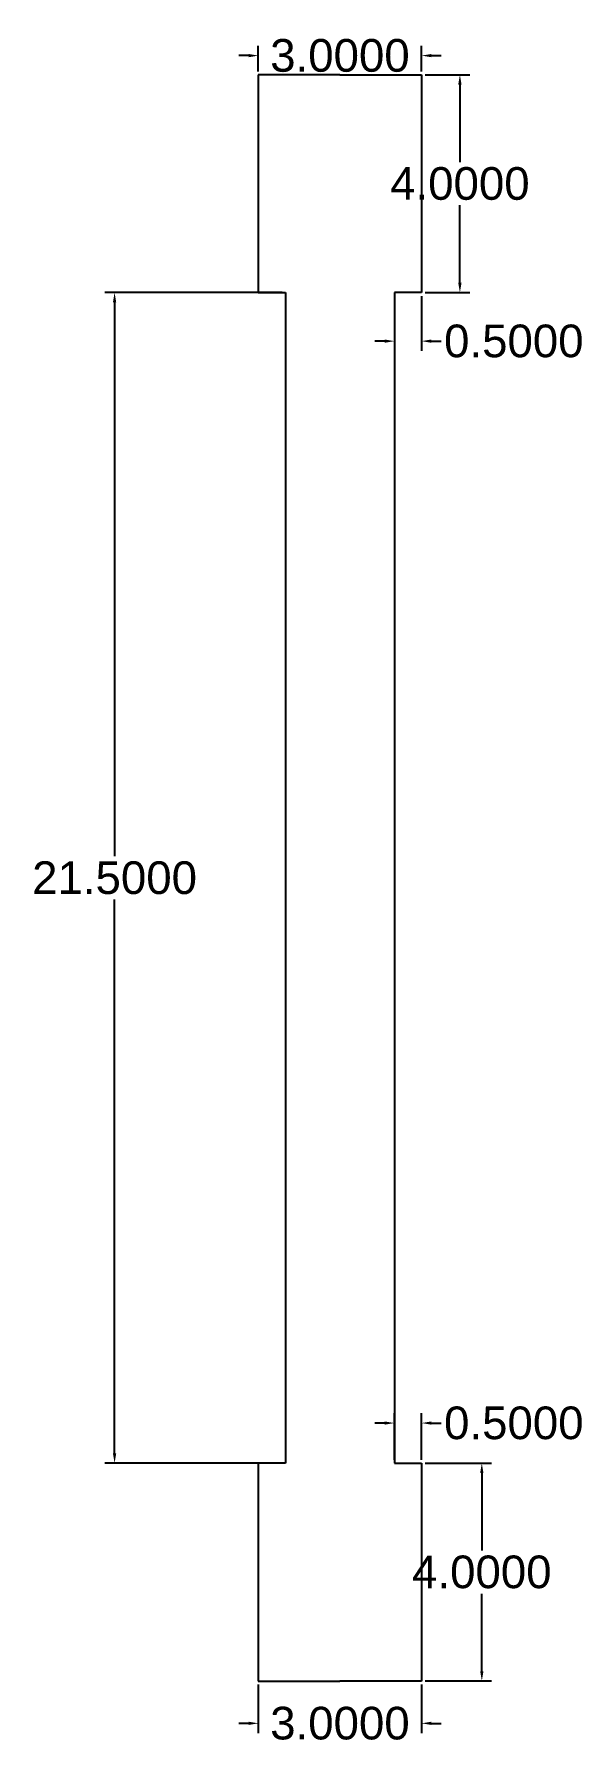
# Model space of a CAD drawing. Header units: inches. Extents: x 8.1 to 18.2, y 4.5 to 35.9.
import ezdxf

# ---------------------------------------------------------------- set-up
doc = ezdxf.new("R2010")
doc.units = ezdxf.units.IN
doc.header["$MEASUREMENT"] = 0
doc.layers.add('Locking block pin', color=191, linetype='Continuous')
doc.layers.add('Measurements', color=9, linetype='Continuous')
doc.styles.get("Standard").update_dxf_attribs({"font": 'arial.ttf'})
doc.dimstyles.get("Standard").update_dxf_attribs({"dimtxt": 0.6, "dimasz": 0.18, "dimexe": 0.18, "dimexo": 0.0625, "dimgap": 0.09, "dimtad": 0, "dimtih": 1, "dimtoh": 1, "dimdec": 4, "dimzin": 0, "dimdsep": 46, "dimtxsty": 'Standard', "dimcen": 0.09, "dimadec": 0, "dimazin": 0, "dimtfac": 1, "dimtdec": 4, "dimtofl": 0, "dimtmove": 0, "dimatfit": 3, "dimfxl": 1, "dimtolj": 1, "dimtzin": 0, "dimarcsym": 0})

# ---------------------------------------------------------------- blocks, each defined once
blk = doc.blocks.new('*D1')
at = {"layer": 'Defpoints', "color": 0, "transparency": 16777216}
for p in [(12.225, 5.688, 2.552), (15.225, 5.688, 2.552), (15.225, 4.91)]:
    blk.add_point(p, dxfattribs=at)
at = {"layer": 'Measurements', "color": 0, "lineweight": -2, "transparency": 16777216}
for p, q in [((12.225, 5.625), (12.225, 4.73)), ((15.225, 5.625), (15.225, 4.73)), ((12.045, 4.91), (11.865, 4.91)), ((15.405, 4.91), (15.585, 4.91))]:
    blk.add_line(p, q, dxfattribs=at)
at = {"layer": 'Measurements', "color": 0, "transparency": 16777216}
for points in [[(12.045, 4.94), (12.045, 4.88), (12.225, 4.91)], [(15.405, 4.94), (15.405, 4.88), (15.225, 4.91)]]:
    blk.add_solid(points, dxfattribs=at)
at = {"layer": 'Measurements', "color": 0, "transparency": 16777216, "insert": (13.725, 4.91), "char_height": 0.6, "attachment_point": 5}
blk.add_mtext('\\A1;3.0000', dxfattribs=at)
blk = doc.blocks.new('*D2')
at = {"layer": 'Defpoints', "color": 0, "transparency": 16777216}
for p in [(15.225, 9.688, 2.552), (15.225, 5.688, 2.552), (16.332, 5.688)]:
    blk.add_point(p, dxfattribs=at)
at = {"layer": 'Measurements', "color": 0, "lineweight": -2, "transparency": 16777216}
for p, q in [((15.288, 9.688), (16.512, 9.688)), ((16.332, 9.508), (16.332, 8.084)), ((16.332, 5.868), (16.332, 7.291)), ((15.288, 5.688), (16.512, 5.688))]:
    blk.add_line(p, q, dxfattribs=at)
at = {"layer": 'Measurements', "color": 0, "transparency": 16777216}
for points in [[(16.302, 9.508), (16.362, 9.508), (16.332, 9.688)], [(16.302, 5.868), (16.362, 5.868), (16.332, 5.688)]]:
    blk.add_solid(points, dxfattribs=at)
at = {"layer": 'Measurements', "color": 0, "transparency": 16777216, "insert": (16.332, 7.688), "char_height": 0.6, "attachment_point": 5}
blk.add_mtext('\\A1;4.0000', dxfattribs=at)
blk = doc.blocks.new('*D3')
at = {"layer": 'Defpoints', "color": 0, "transparency": 16777216}
for p in [(15.225, 10.425), (14.725, 9.688, 2.552), (15.225, 9.688, 2.552)]:
    blk.add_point(p, dxfattribs=at)
at = {"layer": 'Measurements', "color": 0, "lineweight": -2, "transparency": 16777216}
for p, q in [((14.545, 10.425), (14.365, 10.425)), ((14.725, 9.75), (14.725, 10.605)), ((15.225, 9.75), (15.225, 10.605)), ((15.405, 10.425), (15.585, 10.425))]:
    blk.add_line(p, q, dxfattribs=at)
at = {"layer": 'Measurements', "color": 0, "transparency": 16777216}
for points in [[(14.545, 10.455), (14.545, 10.395), (14.725, 10.425)], [(15.405, 10.455), (15.405, 10.395), (15.225, 10.425)]]:
    blk.add_solid(points, dxfattribs=at)
at = {"layer": 'Measurements', "color": 0, "transparency": 16777216, "insert": (16.92, 10.425), "char_height": 0.6, "attachment_point": 5}
blk.add_mtext('\\A1;0.5000', dxfattribs=at)
blk = doc.blocks.new('*D4')
at = {"layer": 'Defpoints', "color": 0, "transparency": 16777216}
for p in [(9.584, 31.188), (12.725, 31.188, 2.552), (12.725, 9.688, 2.552)]:
    blk.add_point(p, dxfattribs=at)
at = {"layer": 'Measurements', "color": 0, "lineweight": -2, "transparency": 16777216}
for p, q in [((12.663, 31.188), (9.404, 31.188)), ((9.584, 31.008), (9.584, 20.834)), ((9.584, 9.868), (9.584, 20.041)), ((12.663, 9.688), (9.404, 9.688))]:
    blk.add_line(p, q, dxfattribs=at)
at = {"layer": 'Measurements', "color": 0, "transparency": 16777216}
for points in [[(9.554, 31.008), (9.614, 31.008), (9.584, 31.188)], [(9.554, 9.868), (9.614, 9.868), (9.584, 9.688)]]:
    blk.add_solid(points, dxfattribs=at)
at = {"layer": 'Measurements', "color": 0, "transparency": 16777216, "insert": (9.584, 20.438), "char_height": 0.6, "attachment_point": 5}
blk.add_mtext('\\A1;21.5000', dxfattribs=at)
blk = doc.blocks.new('*D5')
at = {"layer": 'Defpoints', "color": 0, "transparency": 16777216}
for p in [(14.725, 31.188, 2.552), (15.225, 31.188, 2.552), (15.225, 30.296)]:
    blk.add_point(p, dxfattribs=at)
at = {"layer": 'Measurements', "color": 0, "lineweight": -2, "transparency": 16777216}
for p, q in [((14.725, 31.125), (14.725, 30.116)), ((15.225, 31.125), (15.225, 30.116)), ((14.545, 30.296), (14.365, 30.296)), ((15.405, 30.296), (15.585, 30.296))]:
    blk.add_line(p, q, dxfattribs=at)
at = {"layer": 'Measurements', "color": 0, "transparency": 16777216}
for points in [[(14.545, 30.326), (14.545, 30.266), (14.725, 30.296)], [(15.405, 30.326), (15.405, 30.266), (15.225, 30.296)]]:
    blk.add_solid(points, dxfattribs=at)
at = {"layer": 'Measurements', "color": 0, "transparency": 16777216, "insert": (16.92, 30.296), "char_height": 0.6, "attachment_point": 5}
blk.add_mtext('\\A1;0.5000', dxfattribs=at)
blk = doc.blocks.new('*D6')
at = {"layer": 'Defpoints', "color": 0, "transparency": 16777216}
for p in [(15.225, 35.188, 2.552), (15.225, 31.188, 2.552), (15.929, 31.188)]:
    blk.add_point(p, dxfattribs=at)
at = {"layer": 'Measurements', "color": 0, "lineweight": -2, "transparency": 16777216}
for p, q in [((15.288, 35.188), (16.109, 35.188)), ((15.929, 35.008), (15.929, 33.584)), ((15.929, 31.368), (15.929, 32.791)), ((15.288, 31.188), (16.109, 31.188))]:
    blk.add_line(p, q, dxfattribs=at)
at = {"layer": 'Measurements', "color": 0, "transparency": 16777216}
for points in [[(15.899, 35.008), (15.959, 35.008), (15.929, 35.188)], [(15.899, 31.368), (15.959, 31.368), (15.929, 31.188)]]:
    blk.add_solid(points, dxfattribs=at)
at = {"layer": 'Measurements', "color": 0, "transparency": 16777216, "insert": (15.929, 33.188), "char_height": 0.6, "attachment_point": 5}
blk.add_mtext('\\A1;4.0000', dxfattribs=at)
blk = doc.blocks.new('*D7')
at = {"layer": 'Defpoints', "color": 0, "transparency": 16777216}
for p in [(15.225, 35.54), (12.225, 35.188, 2.552), (15.225, 35.188, 2.552)]:
    blk.add_point(p, dxfattribs=at)
at = {"layer": 'Measurements', "color": 0, "lineweight": -2, "transparency": 16777216}
for p, q in [((12.045, 35.54), (11.865, 35.54)), ((12.225, 35.25), (12.225, 35.72)), ((15.225, 35.25), (15.225, 35.72)), ((15.405, 35.54), (15.585, 35.54))]:
    blk.add_line(p, q, dxfattribs=at)
at = {"layer": 'Measurements', "color": 0, "transparency": 16777216}
for points in [[(12.045, 35.57), (12.045, 35.51), (12.225, 35.54)], [(15.405, 35.57), (15.405, 35.51), (15.225, 35.54)]]:
    blk.add_solid(points, dxfattribs=at)
at = {"layer": 'Measurements', "color": 0, "transparency": 16777216, "insert": (13.725, 35.54), "char_height": 0.6, "attachment_point": 5}
blk.add_mtext('\\A1;3.0000', dxfattribs=at)

msp = doc.modelspace()

# ---------------------------------------------------------------- linework, layer by layer
at = {"layer": 'Locking block pin'}
for p, q in [((13.72521, 35.1875, 2.55199), (12.22521, 35.1875, 2.55199)), ((12.22521, 35.1875, 2.55199), (12.22521, 31.1875, 2.55199)), ((13.72521, 35.1875, 2.55199), (15.22521, 35.1875, 2.55199)), ((15.22521, 35.1875, 2.55199), (15.22521, 31.1875, 2.55199)), ((12.22521, 31.1875, 2.55199), (12.72521, 31.1875, 2.55199)), ((12.72521, 31.1875, 2.55199), (12.72521, 9.6875, 2.55199)), ((15.22521, 31.1875, 2.55199), (14.72521, 31.1875, 2.55199)), ((14.72521, 31.1875, 2.55199), (14.72521, 9.6875, 2.55199)), ((12.72521, 9.6875, 2.55199), (12.22521, 9.6875, 2.55199)), ((12.22521, 9.6875, 2.55199), (12.22521, 5.6875, 2.55199)), ((14.72521, 9.6875, 2.55199), (15.22521, 9.6875, 2.55199)), ((15.22521, 9.6875, 2.55199), (15.22521, 5.6875, 2.55199)), ((12.22521, 5.6875, 2.55199), (13.72521, 5.6875, 2.55199)), ((15.22521, 5.6875, 2.55199), (13.72521, 5.6875, 2.55199))]:
    msp.add_line(p, q, dxfattribs=at)

# ---------------------------------------------------------------- dimensions: what is measured, and where the dimension line sits
at = {"layer": 'Measurements'}
for base, p1, p2, picture, middle in [((15.22521, 35.53952), (12.22521, 35.1875, 2.55199), (15.22521, 35.1875, 2.55199), '*D7', (13.72521, 35.53952)), ((15.22521, 30.29563), (14.72521, 31.1875, 2.55199), (15.22521, 31.1875, 2.55199), '*D5', (16.91962, 30.29563)), ((15.22521, 10.42452), (14.72521, 9.6875, 2.55199), (15.22521, 9.6875, 2.55199), '*D3', (16.91962, 10.42452)), ((15.22521, 4.90982), (12.22521, 5.6875, 2.55199), (15.22521, 5.6875, 2.55199), '*D1', (13.72521, 4.90982))]:
    dim = msp.add_linear_dim(base=base, p1=p1, p2=p2, dimstyle='Standard', dxfattribs=at)
    dim.commit()
    dim.dimension.update_dxf_attribs({"geometry": picture, "text_midpoint": middle})
for base, p1, p2, picture, middle in [((15.9294, 31.1875), (15.22521, 35.1875, 2.55199), (15.22521, 31.1875, 2.55199), '*D6', (15.9294, 33.1875)), ((9.58383, 31.1875), (12.72521, 9.6875, 2.55199), (12.72521, 31.1875, 2.55199), '*D4', (9.58383, 20.4375)), ((16.33201, 5.6875), (15.22521, 9.6875, 2.55199), (15.22521, 5.6875, 2.55199), '*D2', (16.33201, 7.6875))]:
    dim = msp.add_linear_dim(base=base, p1=p1, p2=p2, angle=90, dimstyle='Standard', dxfattribs=at)
    dim.commit()
    dim.dimension.update_dxf_attribs({"geometry": picture, "text_midpoint": middle})

doc.saveas('drawing.dxf')
